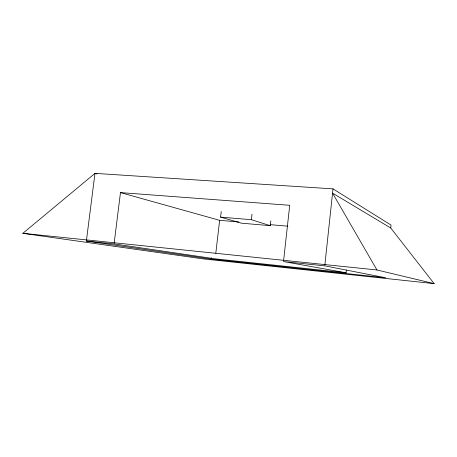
<?xml version="1.0" encoding="UTF-8"?>
<svg xmlns="http://www.w3.org/2000/svg" width="457" height="457" viewBox="0 0 457 457"><rect width="100%" height="100%" fill="white"/><g stroke="black" fill="none" stroke-linecap="round" stroke-linejoin="round"><path stroke-width="0.69" d="M390.752 227.997L391.049 225.078L333.004 188.867L94.987 173.363L22.85 233.321L202.919 258.856L434.15 283.637L390.752 227.997L332.547 193.122L376.951 269.973L434.15 283.637M94.987 173.363L86.367 241.033L114.067 243.918L215.156 258.839L346.103 272.783L346.4 269.99M324.847 265.157L333.004 188.867M283.58 260.861L289.715 205.296L120.482 192.603L114.153 243.215M270.818 220.834L270.276 225.667L251.39 219.708L252.024 214.162M346.103 272.783L283.5 261.564L324.773 265.865L385.697 277.765L211.437 259.142L211.602 257.731M215.807 253.235L219.634 220.325L120.482 192.603M270.276 225.667L241.342 223.17L220.577 217.121L221.234 211.477M220.577 217.121L251.39 219.708M219.634 220.325L238.828 221.971M270.104 224.655L287.876 226.175M22.85 233.321L376.951 269.973M86.367 241.033L211.437 259.142M95.667 173.569L97.033 173.991"/></g></svg>
